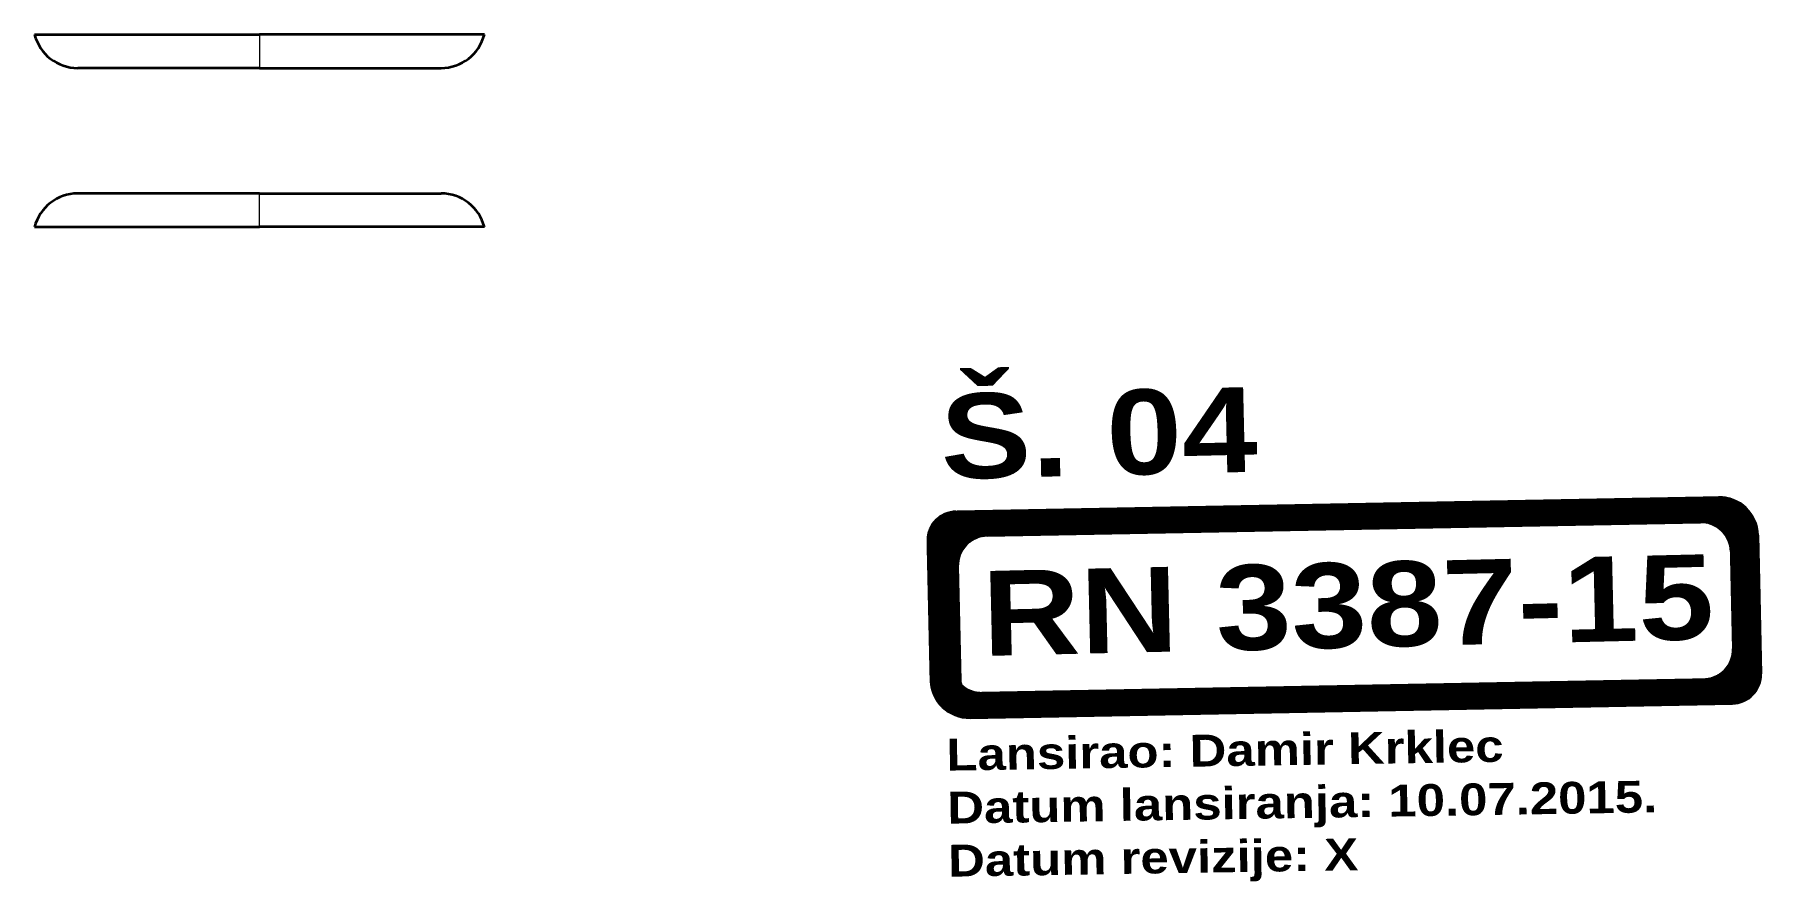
# Model space of a CAD drawing. Header units: millimetres. Extents: x 81 to 579, y 101 to 521.
# Drawn here: x 424.7 to 579.4, y 272 to 347.9 of the extents above; entities that cross this region are included whole.
import ezdxf

# ---------------------------------------------------------------- set-up
doc = ezdxf.new("R2010")
doc.units = ezdxf.units.MM
doc.header["$LTSCALE"] = 0.2
doc.layers.get('0').update_dxf_attribs({"lineweight": 15})
doc.layers.add('3', color=3, linetype='Continuous', lineweight=35)
doc.styles.get("Standard").update_dxf_attribs({"font": 'ISOCP.SHX'})
pattern_1 = [(45, (499.07449, 282.13346), (-0.04939141, 0.04939141), [])]

msp = doc.modelspace()

# ---------------------------------------------------------------- hatches: boundary and pattern name
h = msp.add_hatch()
h.set_pattern_fill('ANSI31', color=1, scale=0.0055, style=0)
h.set_pattern_definition([(45, (499.07449, 282.133461), (-0.012347852, 0.012347852), [])])
h.paths.add_polyline_path([(575.98, 288.633, 0.4152273), (578.569, 291.331), (578.291, 303.874, 0.3387966), (576.284, 306.379, 0.0523796), (575.552, 306.454, 0.0040711), (575.495, 306.453), (507.193, 305.171, 0.4152273), (504.604, 302.473), (504.88, 290.037, 0.0040711), (504.882, 289.98, 0.0523796), (504.987, 289.252, 0.3387966), (507.571, 287.349)])
h.paths.add_polyline_path([(576.776, 292.838, -0.4152273), (574.186, 290.14), (509.517, 288.926, -0.1882834), (507.715, 289.591, -0.2086819), (506.828, 291.507), (506.618, 300.97, -0.4152273), (509.207, 303.669), (573.876, 304.882, -0.4132006), (576.565, 302.301), (576.582, 301.532)], flags=16)
h = msp.add_hatch()
h.set_pattern_fill('ANSI31', color=254, scale=0.022, style=0)
h.set_pattern_definition(pattern_1)
h.paths.add_polyline_path([(507.571, 287.349, -0.3387966), (504.987, 289.252, 0.3486048), (508.465, 286.596), (576.767, 287.878, 0.4152273), (579.356, 290.576), (579.08, 303.012, 0.3486048), (576.284, 306.379, -0.3387966), (578.291, 303.874), (578.569, 291.331, -0.4152273), (575.98, 288.633)])
h = msp.add_hatch()
h.set_pattern_fill('ANSI31', color=254, scale=0.022, style=0)
h.set_pattern_definition(pattern_1)
h.paths.add_polyline_path([(576.565, 302.301, 0.4132006), (573.876, 304.882), (509.207, 303.669, 0.4152273), (506.618, 300.97), (506.828, 291.507, 0.2086819), (507.715, 289.591, -0.0928507), (507.632, 289.987), (507.404, 300.215, -0.4152273), (509.994, 302.913), (573.893, 304.112, -0.4132006), (576.582, 301.532)])

# ---------------------------------------------------------------- linework, layer by layer
for p, q in [((444.803, 347.864), (444.803, 344.864)), ((444.803, 330.621), (444.803, 333.621))]:
    msp.add_line(p, q)
at = {"color": 7}
for p, q in [((507.193, 305.171), (575.495, 306.453)), ((509.207, 303.669), (573.876, 304.882)), ((509.994, 302.913), (573.893, 304.112)), ((578.291, 303.874), (578.569, 291.331)), ((504.604, 302.473), (504.88, 290.037)), ((576.565, 302.301), (576.776, 292.838)), ((579.08, 303.012), (579.356, 290.576)), ((506.618, 300.97), (506.828, 291.507)), ((507.404, 300.215), (507.632, 289.987)), ((509.517, 288.926), (574.186, 290.14)), ((507.571, 287.349), (575.98, 288.633)), ((508.465, 286.596), (576.767, 287.878))]:
    msp.add_line(p, q, dxfattribs=at)
for centre, radius, start, end in [((575.561, 302.934), 3.52, 1.27339, 91.07515), ((575.651, 303.815), 2.64, 1.27339, 91.07515), ((507.243, 302.532), 2.64, 91.07515, 181.27339), ((573.926, 302.243), 2.64, 1.27339, 91.07515), ((509.257, 301.029), 2.64, 91.07515, 181.27339), ((573.943, 301.473), 2.64, 1.27339, 91.07515), ((510.044, 300.274), 2.64, 91.07515, 181.27339), ((574.136, 292.779), 2.64, 271.07515, 1.27339), ((509.467, 291.566), 2.64, 181.27339, 271.07515), ((575.93, 291.273), 2.64, 271.07515, 1.27339), ((508.399, 290.115), 3.52, 181.27339, 271.07515), ((507.522, 289.989), 2.64, 181.27339, 271.07515), ((508.732, 290.012), 1.1, 181.27339, 202.49237), ((576.717, 290.517), 2.64, 271.07515, 1.27339)]:
    msp.add_arc(centre, radius, start, end, dxfattribs=at)
at = {"layer": '3'}
for p, q in [((424.653, 347.864), (444.803, 347.864)), ((464.953, 347.864), (444.803, 347.864)), ((444.803, 344.864), (428.526, 344.864)), ((444.803, 344.864), (461.08, 344.864)), ((444.803, 333.621), (428.526, 333.621)), ((444.803, 333.621), (461.08, 333.621)), ((424.653, 330.621), (444.803, 330.621)), ((464.953, 330.621), (444.803, 330.621))]:
    msp.add_line(p, q, dxfattribs=at)
for centre, start, end in [((428.526, 348.864), 194.47751, 270), ((461.08, 348.864), 270, 345.52249), ((428.526, 329.621), 90, 165.52249), ((461.08, 329.621), 14.47751, 90)]:
    msp.add_arc(centre, 4, start, end, dxfattribs=at)

# ---------------------------------------------------------------- texts
at = {"color": 1, "attachment_point": 1}
for s, insert, char_height, width, rotation in [('{\\fArial Black|b1|i0|c238|p34;Š. 04}', (505.726, 315.634), 7.6032, 76.08573, 1.3375), ('{\\fArial Black|b1|i0|c0|p34;RN \\fArial Black|b1|i0|c238|p34;3387\\fArial Black|b1|i0|c0|p34;-15}', (509.455, 299.783), 7.6032, 76.08573, 1.3375), ('{\\fArial Black|b1|i0|c238|p34;Lansirao: Damir Krklec\\PDatum lansiranja: 10.07.2015.\\PDatum revizije: X}', (506.321, 284.761), 2.8512, 252.56076, 0.9173)]:
    msp.add_mtext(s, dxfattribs=dict(at, insert=insert, char_height=char_height, width=width, rotation=rotation))

doc.saveas('drawing.dxf')
